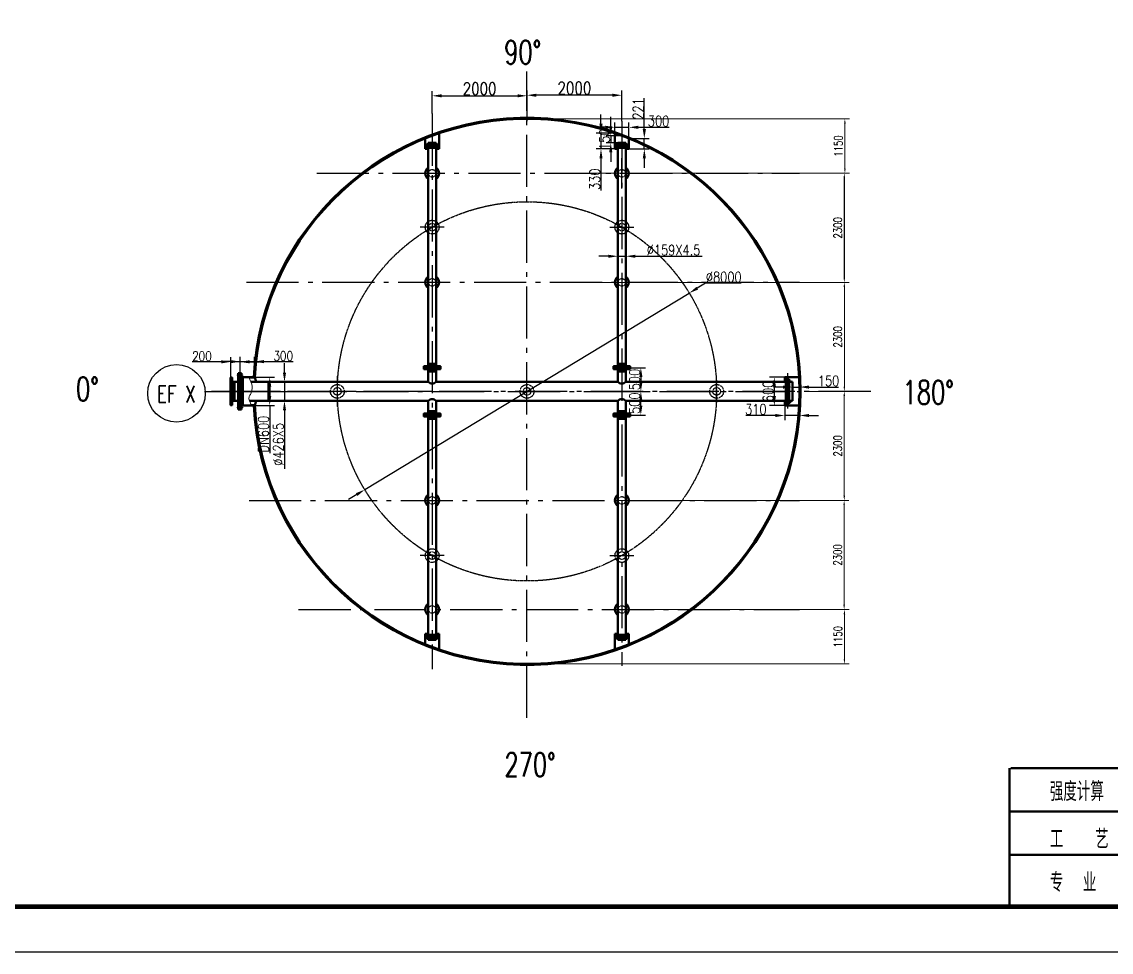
# Model space of a CAD drawing. Header units: inches. Extents: x 17 to 118917, y 16 to 84116.
# Drawn here: x 51085 to 74061, y 16 to 19643 of the extents above; entities that cross this region are included whole.
import ezdxf

# ---------------------------------------------------------------- set-up
doc = ezdxf.new("R2010")
doc.units = ezdxf.units.IN
doc.header["$MEASUREMENT"] = 0
for name, pattern in [('AUSGEZOGEN', [0]), ('DASHED', [0.75, 0.5, -0.25]), ('STRICHLI2', [0.3, 0.2, -0.1]), ('STRICHPKT2', [1.6, 1.1, -0.2, 0.1, -0.2])]:
    doc.linetypes.add(name, pattern=pattern)
doc.layers.get('DEFPOINTS').update_dxf_attribs({"color": 6})
for name, color, linetype in [('02ACHSE', 3, 'STRICHPKT2'), ('02TEXT', 3, 'AUSGEZOGEN'), ('03KOMP', 2, 'STRICHLI2'), ('05TEXT', 1, 'AUSGEZOGEN'), ('TXT', 4, 'Continuous')]:
    doc.layers.add(name, color=color, linetype=linetype)
for name, color, linetype, lineweight in [('05KOMP', 1, 'AUSGEZOGEN', 50), ('2', 1, 'Continuous', 50), ('细实线', 4, 'Continuous', 20)]:
    doc.layers.add(name, color=color, linetype=linetype, lineweight=lineweight)
doc.styles.add('HZ', font='txt.shx', dxfattribs={"width": 0.8, "bigfont": 'hzdx.shx'})
doc.styles.add('HZA', font='romans.shx', dxfattribs={"width": 0.75, "bigfont": 'tcc_hzdx.shx'})
doc.styles.add('HZTXT', font='romans.shx', dxfattribs={"width": 0.7, "bigfont": 'tcc_hzdx.shx'})
doc.styles.add('SBHZ', font='romans.shx', dxfattribs={"width": 0.85, "bigfont": 'tcc_hzdx.shx'})
doc.styles.add('SIMP1', font='romans.shx', dxfattribs={"width": 0.7, "bigfont": 'hzdx.shx'})
doc.dimstyles.new('ISO-25', dxfattribs={"dimtxt": 220, "dimasz": 200, "dimexe": 100, "dimexo": 0.625, "dimgap": 20, "dimtad": 1, "dimdec": 1, "dimtxsty": 'HZ', "dimcen": 2.5, "dimadec": 0, "dimazin": 0, "dimtfac": 1, "dimtdec": 1, "dimtmove": 0, "dimatfit": 3, "dimfxl": 0, "dimarcsym": 0})
doc.dimstyles.new('ISO-25$3', dxfattribs={"dimtxt": 220, "dimasz": 200, "dimexe": 100, "dimexo": 0.625, "dimgap": 20, "dimtad": 1, "dimtih": 1, "dimtoh": 1, "dimdec": 1, "dimtxsty": 'HZ', "dimcen": 2.5, "dimadec": 0, "dimazin": 0, "dimtfac": 1, "dimtdec": 1, "dimtmove": 0, "dimatfit": 3, "dimfxl": 0, "dimarcsym": 0})
doc.dimstyles.new('STANDARD$0', dxfattribs={"dimtxt": 260, "dimasz": 200, "dimexe": 200, "dimexo": 0, "dimgap": 50, "dimtad": 1, "dimdec": 0, "dimdsep": 46, "dimtxsty": 'SIMP1', "dimcen": 100, "dimclrd": 3, "dimclre": 3, "dimclrt": 3, "dimadec": 0, "dimazin": 0, "dimtfac": 1, "dimtdec": 0, "dimtix": 1, "dimtofl": 0, "dimtmove": 2, "dimatfit": 3, "dimfxl": 0, "dimtolj": 1, "dimtzin": 0, "dimlwd": 15, "dimlwe": 15, "dimarcsym": 0})

# ---------------------------------------------------------------- blocks, each defined once
blk = doc.blocks.new('*D66')
at = {"color": 3, "lineweight": 15}
for p, q in [((63174, 16447), (68533, 16447)), ((68433, 16347), (68433, 14247)), ((67590, 14147), (68533, 14147))]:
    blk.add_line(p, q, dxfattribs=at)
at = {"color": 3}
for points in [[(68416, 16347), (68449, 16347), (68433, 16447)], [(68416, 14247), (68449, 14247), (68433, 14147)]]:
    blk.add_solid(points, dxfattribs=at)
at = {"layer": 'DEFPOINTS', "color": 0}
for p in [(63074, 16447), (67490, 14147), (68433, 14147)]:
    blk.add_point(p, dxfattribs=at)
at = {"color": 3, "insert": (68295, 15297), "char_height": 175, "attachment_point": 5, "rotation": 90, "style": 'HZA'}
blk.add_mtext('2300', dxfattribs=at)
blk = doc.blocks.new('*D67')
at = {"layer": 'DEFPOINTS', "color": 0}
for p in [(63914, 11847), (64141, 11847), (63914, 11347)]:
    blk.add_point(p, dxfattribs=at)
at = {"layer": '细实线', "color": 0, "lineweight": -2}
for p, q in [((63915, 11847), (64241, 11847)), ((64141, 11547), (64141, 11647)), ((63915, 11347), (64241, 11347))]:
    blk.add_line(p, q, dxfattribs=at)
at = {"layer": '细实线', "color": 0}
for points in [[(64107, 11647), (64174, 11647), (64141, 11847)], [(64107, 11547), (64174, 11547), (64141, 11347)]]:
    blk.add_solid(points, dxfattribs=at)
at = {"layer": '细实线', "color": 0, "insert": (64011, 11597), "char_height": 220, "attachment_point": 5, "rotation": 90, "style": 'HZ'}
blk.add_mtext('500', dxfattribs=at)
blk = doc.blocks.new('*D68')
at = {"layer": 'DEFPOINTS', "color": 0}
for p in [(63914, 12347), (63914, 11847), (64141, 11847)]:
    blk.add_point(p, dxfattribs=at)
at = {"layer": '细实线', "color": 0, "lineweight": -2}
for p, q in [((63915, 12347), (64241, 12347)), ((64141, 12147), (64141, 12047)), ((63915, 11847), (64241, 11847))]:
    blk.add_line(p, q, dxfattribs=at)
at = {"layer": '细实线', "color": 0}
for points in [[(64108, 12147), (64175, 12147), (64141, 12347)], [(64108, 12047), (64175, 12047), (64141, 11847)]]:
    blk.add_solid(points, dxfattribs=at)
at = {"layer": '细实线', "color": 0, "insert": (64011, 12097), "char_height": 220, "attachment_point": 5, "rotation": 90, "style": 'HZ'}
blk.add_mtext('500', dxfattribs=at)
blk = doc.blocks.new('*D69')
at = {"color": 3, "lineweight": 15}
for p, q in [((67590, 11847), (68531, 11847)), ((68431, 11747), (68431, 9647)), ((63582, 9547), (68531, 9547))]:
    blk.add_line(p, q, dxfattribs=at)
at = {"color": 3}
for points in [[(68414, 11747), (68448, 11747), (68431, 11847)], [(68414, 9647), (68448, 9647), (68431, 9547)]]:
    blk.add_solid(points, dxfattribs=at)
at = {"layer": 'DEFPOINTS', "color": 0}
for p in [(67490, 11847), (63482, 9547), (68431, 9547)]:
    blk.add_point(p, dxfattribs=at)
at = {"color": 3, "insert": (68294, 10697), "char_height": 175, "attachment_point": 5, "rotation": 90, "style": 'HZA'}
blk.add_mtext('2300', dxfattribs=at)
blk = doc.blocks.new('*D70')
at = {"color": 3, "lineweight": 15}
for p, q in [((67890, 9547), (68529, 9547)), ((68429, 9447), (68429, 7347)), ((63594, 7247), (68529, 7247))]:
    blk.add_line(p, q, dxfattribs=at)
at = {"color": 3}
for points in [[(68412, 9447), (68445, 9447), (68429, 9547)], [(68412, 7347), (68445, 7347), (68429, 7247)]]:
    blk.add_solid(points, dxfattribs=at)
at = {"layer": 'DEFPOINTS', "color": 0}
for p in [(67790, 9547), (63494, 7247), (68429, 7247)]:
    blk.add_point(p, dxfattribs=at)
at = {"color": 3, "insert": (68291, 8397), "char_height": 175, "attachment_point": 5, "rotation": 90, "style": 'HZA'}
blk.add_mtext('2300', dxfattribs=at)
blk = doc.blocks.new('*D71')
at = {"color": 3, "lineweight": 15}
for p, q in [((68226, 7247), (68534, 7247)), ((68434, 7147), (68434, 6197)), ((61840, 6097), (68534, 6097))]:
    blk.add_line(p, q, dxfattribs=at)
at = {"color": 3}
for points in [[(68418, 7147), (68451, 7147), (68434, 7247)], [(68418, 6197), (68451, 6197), (68434, 6097)]]:
    blk.add_solid(points, dxfattribs=at)
at = {"layer": 'DEFPOINTS', "color": 0}
for p in [(68126, 7247), (61740, 6097), (68434, 6097)]:
    blk.add_point(p, dxfattribs=at)
at = {"color": 3, "insert": (68297, 6672), "char_height": 175, "attachment_point": 5, "rotation": 90, "style": 'HZA'}
blk.add_mtext('1150', dxfattribs=at)
blk = doc.blocks.new('*D72')
at = {"color": 3, "lineweight": 15}
for p, q in [((61840, 17597), (68544, 17597)), ((68444, 17497), (68444, 16547)), ((63428, 16447), (68544, 16447))]:
    blk.add_line(p, q, dxfattribs=at)
at = {"color": 3}
for points in [[(68428, 17497), (68461, 17497), (68444, 17597)], [(68428, 16547), (68461, 16547), (68444, 16447)]]:
    blk.add_solid(points, dxfattribs=at)
at = {"layer": 'DEFPOINTS', "color": 0}
for p in [(61740, 17597), (63328, 16447), (68444, 16447)]:
    blk.add_point(p, dxfattribs=at)
at = {"color": 3, "insert": (68307, 17022), "char_height": 175, "attachment_point": 5, "rotation": 90, "style": 'HZA'}
blk.add_mtext('1150', dxfattribs=at)
blk = doc.blocks.new('*D73')
at = {"color": 3, "lineweight": 15}
for p, q in [((63174, 14147), (68533, 14147)), ((68433, 14047), (68433, 11947)), ((67590, 11847), (68533, 11847))]:
    blk.add_line(p, q, dxfattribs=at)
at = {"color": 3}
for points in [[(68416, 14047), (68449, 14047), (68433, 14147)], [(68416, 11947), (68449, 11947), (68433, 11847)]]:
    blk.add_solid(points, dxfattribs=at)
at = {"layer": 'DEFPOINTS', "color": 0}
for p in [(63074, 14147), (67490, 11847), (68433, 11847)]:
    blk.add_point(p, dxfattribs=at)
at = {"color": 3, "insert": (68295, 12997), "char_height": 175, "attachment_point": 5, "rotation": 90, "style": 'HZA'}
blk.add_mtext('2300', dxfattribs=at)
blk = doc.blocks.new('*D74')
at = {"color": 3, "lineweight": 15}
for p, q in [((67890, 16447), (68532, 16447)), ((68432, 16347), (68432, 14247)), ((67890, 14147), (68532, 14147))]:
    blk.add_line(p, q, dxfattribs=at)
at = {"color": 3}
for points in [[(68415, 16347), (68449, 16347), (68432, 16447)], [(68415, 14247), (68449, 14247), (68432, 14147)]]:
    blk.add_solid(points, dxfattribs=at)
at = {"layer": 'DEFPOINTS', "color": 0}
for p in [(67790, 16447), (67790, 14147), (68432, 14147)]:
    blk.add_point(p, dxfattribs=at)
at = {"color": 3, "insert": (68294, 15297), "char_height": 175, "attachment_point": 5, "rotation": 90, "style": 'HZA'}
blk.add_mtext('2300', dxfattribs=at)
blk = doc.blocks.new('*D75')
at = {"layer": 'DEFPOINTS', "color": 0}
for p in [(55978, 12147), (55978, 11547), (56313, 11547)]:
    blk.add_point(p, dxfattribs=at)
at = {"layer": '细实线', "color": 0, "lineweight": -2}
for p, q in [((55978, 12147), (56413, 12147)), ((56313, 11947), (56313, 11747)), ((55978, 11547), (56413, 11547)), ((56313, 11547), (56313, 10545))]:
    blk.add_line(p, q, dxfattribs=at)
at = {"layer": '细实线', "color": 0}
for points in [[(56280, 11947), (56346, 11947), (56313, 12147)], [(56280, 11747), (56346, 11747), (56313, 11547)]]:
    blk.add_solid(points, dxfattribs=at)
at = {"layer": '细实线', "color": 0, "insert": (56183, 10946), "char_height": 220, "attachment_point": 5, "rotation": 90, "style": 'HZ'}
blk.add_mtext('{\\Ftxt.shx|c0;DN600}', dxfattribs=at)
blk = doc.blocks.new('*D76')
at = {"layer": 'DEFPOINTS', "color": 0}
for p in [(55690, 12470), (55490, 12137), (55690, 11848)]:
    blk.add_point(p, dxfattribs=at)
at = {"layer": '细实线', "color": 0, "lineweight": -2}
for p, q in [((55290, 12470), (54676, 12470)), ((55490, 12138), (55490, 12570)), ((55690, 12470), (55490, 12470)), ((55690, 11848), (55690, 12570)), ((55890, 12470), (56090, 12470))]:
    blk.add_line(p, q, dxfattribs=at)
at = {"layer": '细实线', "color": 0}
for points in [[(55290, 12504), (55290, 12437), (55490, 12470)], [(55890, 12504), (55890, 12437), (55690, 12470)]]:
    blk.add_solid(points, dxfattribs=at)
at = {"layer": '细实线', "color": 0, "insert": (54883, 12590), "char_height": 200, "attachment_point": 5, "style": 'HZ'}
blk.add_mtext('200', dxfattribs=at)
blk = doc.blocks.new('*D77')
at = {"layer": 'DEFPOINTS', "color": 0}
for p in [(55690, 12474), (55690, 12233), (55992, 12147)]:
    blk.add_point(p, dxfattribs=at)
at = {"layer": '细实线', "color": 0, "lineweight": -2}
for p, q in [((55490, 12474), (55290, 12474)), ((55690, 12233), (55690, 12574)), ((55690, 12474), (55992, 12474)), ((55992, 12148), (55992, 12574)), ((56192, 12474), (56805, 12474))]:
    blk.add_line(p, q, dxfattribs=at)
at = {"layer": '细实线', "color": 0}
for points in [[(55490, 12507), (55490, 12441), (55690, 12474)], [(56192, 12507), (56192, 12441), (55992, 12474)]]:
    blk.add_solid(points, dxfattribs=at)
at = {"layer": '细实线', "color": 0, "insert": (56599, 12594), "char_height": 200, "attachment_point": 5, "style": 'HZ'}
blk.add_mtext('300', dxfattribs=at)
blk = doc.blocks.new('*D78')
at = {"layer": 'DEFPOINTS', "color": 0}
for p in [(63590, 17291), (63300, 16961), (63590, 16961)]:
    blk.add_point(p, dxfattribs=at)
at = {"layer": '细实线', "color": 0, "lineweight": -2}
for p, q in [((63300, 17491), (63300, 17691)), ((63589, 17291), (63200, 17291)), ((63300, 17291), (63300, 16961)), ((63589, 16961), (63200, 16961)), ((63300, 16761), (63300, 16081))]:
    blk.add_line(p, q, dxfattribs=at)
at = {"layer": '细实线', "color": 0}
for points in [[(63267, 17491), (63334, 17491), (63300, 17291)], [(63267, 16761), (63334, 16761), (63300, 16961)]]:
    blk.add_solid(points, dxfattribs=at)
at = {"layer": '细实线', "color": 0, "insert": (63170, 16321), "char_height": 220, "attachment_point": 5, "rotation": 90, "style": 'HZ'}
blk.add_mtext('330', dxfattribs=at)
blk = doc.blocks.new('*D79')
at = {"layer": 'DEFPOINTS', "color": 0}
for p in [(63890, 17180), (64214, 17180), (63890, 16961)]:
    blk.add_point(p, dxfattribs=at)
at = {"layer": '细实线', "color": 0, "lineweight": -2}
for p, q in [((64214, 17380), (64214, 18031)), ((63890, 17180), (64314, 17180)), ((64214, 16961), (64214, 17180)), ((63890, 16961), (64314, 16961)), ((64214, 16761), (64214, 16561))]:
    blk.add_line(p, q, dxfattribs=at)
at = {"layer": '细实线', "color": 0}
for points in [[(64181, 17380), (64248, 17380), (64214, 17180)], [(64181, 16761), (64248, 16761), (64214, 16961)]]:
    blk.add_solid(points, dxfattribs=at)
at = {"layer": '细实线', "color": 0, "insert": (64084, 17805), "char_height": 220, "attachment_point": 5, "rotation": 90, "style": 'HZ'}
blk.add_mtext('221', dxfattribs=at)
blk = doc.blocks.new('*D80')
at = {"layer": 'DEFPOINTS', "color": 0}
for p in [(63740, 17238), (63506, 17088), (63740, 17088)]:
    blk.add_point(p, dxfattribs=at)
at = {"layer": '细实线', "color": 0, "lineweight": -2}
for p, q in [((63506, 17438), (63506, 17638)), ((63739, 17238), (63406, 17238)), ((63506, 17238), (63506, 17088)), ((63739, 17088), (63406, 17088)), ((63506, 16888), (63506, 16688))]:
    blk.add_line(p, q, dxfattribs=at)
at = {"layer": '细实线', "color": 0}
for points in [[(63473, 17438), (63540, 17438), (63506, 17238)], [(63473, 16888), (63540, 16888), (63506, 17088)]]:
    blk.add_solid(points, dxfattribs=at)
at = {"layer": '细实线', "color": 0, "insert": (63376, 17163), "char_height": 220, "attachment_point": 5, "rotation": 90, "style": 'HZ'}
blk.add_mtext('150', dxfattribs=at)
blk = doc.blocks.new('*D81')
at = {"layer": 'DEFPOINTS', "color": 0}
for p in [(61740, 18082), (59740, 17707), (61740, 17707)]:
    blk.add_point(p, dxfattribs=at)
at = {"layer": '细实线', "color": 0, "lineweight": -2}
for p, q in [((59740, 17708), (59740, 18182)), ((61740, 17708), (61740, 18182)), ((59940, 18082), (61540, 18082))]:
    blk.add_line(p, q, dxfattribs=at)
at = {"layer": '细实线', "color": 0}
for points in [[(59940, 18115), (59940, 18049), (59740, 18082)], [(61540, 18115), (61540, 18049), (61740, 18082)]]:
    blk.add_solid(points, dxfattribs=at)
at = {"layer": '细实线', "color": 0, "insert": (60740, 18232), "char_height": 260, "attachment_point": 5, "style": 'HZ'}
blk.add_mtext('2000', dxfattribs=at)
blk = doc.blocks.new('*D82')
at = {"layer": 'DEFPOINTS', "color": 0}
for p in [(61740, 18094), (61740, 17549), (63740, 17549)]:
    blk.add_point(p, dxfattribs=at)
at = {"layer": '细实线', "color": 0, "lineweight": -2}
for p, q in [((61740, 17549), (61740, 18194)), ((63740, 17549), (63740, 18194)), ((63540, 18094), (61940, 18094))]:
    blk.add_line(p, q, dxfattribs=at)
at = {"layer": '细实线', "color": 0}
for points in [[(61940, 18127), (61940, 18060), (61740, 18094)], [(63540, 18127), (63540, 18060), (63740, 18094)]]:
    blk.add_solid(points, dxfattribs=at)
at = {"layer": '细实线', "color": 0, "insert": (62740, 18244), "char_height": 260, "attachment_point": 5, "style": 'HZ'}
blk.add_mtext('2000', dxfattribs=at)
blk = doc.blocks.new('*D83')
at = {"layer": 'DEFPOINTS', "color": 0}
for p in [(63590, 17291), (63890, 17417), (63890, 17182)]:
    blk.add_point(p, dxfattribs=at)
at = {"layer": '细实线', "color": 0, "lineweight": -2}
for p, q in [((63590, 17292), (63590, 17517)), ((63890, 17183), (63890, 17517)), ((63390, 17417), (63190, 17417)), ((63590, 17417), (63890, 17417)), ((64090, 17417), (64740, 17417))]:
    blk.add_line(p, q, dxfattribs=at)
at = {"layer": '细实线', "color": 0}
for points in [[(63390, 17451), (63390, 17384), (63590, 17417)], [(64090, 17451), (64090, 17384), (63890, 17417)]]:
    blk.add_solid(points, dxfattribs=at)
at = {"layer": '细实线', "color": 0, "insert": (64515, 17547), "char_height": 220, "attachment_point": 5, "style": 'HZ'}
blk.add_mtext('300', dxfattribs=at)
blk = doc.blocks.new('*D84')
at = {"layer": 'DEFPOINTS', "color": 0}
for p in [(65161, 13920), (58319, 9774)]:
    blk.add_point(p, dxfattribs=at)
at = {"layer": '细实线', "color": 0, "lineweight": -2}
for p, q in [((65503, 14128), (65332, 14024)), ((66256, 14128), (65503, 14128)), ((58319, 9774), (65161, 13920)), ((58148, 9671), (57977, 9567))]:
    blk.add_line(p, q, dxfattribs=at)
at = {"layer": '细实线', "color": 0}
for points in [[(65314, 14052), (65349, 13995), (65161, 13920)], [(58131, 9699), (58165, 9642), (58319, 9774)]]:
    blk.add_solid(points, dxfattribs=at)
at = {"layer": '细实线', "color": 0, "insert": (65889, 14258), "char_height": 220, "attachment_point": 5, "style": 'HZ'}
blk.add_mtext('∅8000', dxfattribs=at)
blk = doc.blocks.new('*D85')
at = {"layer": 'DEFPOINTS', "color": 0}
for p in [(63656, 14697), (63824, 14697), (63824, 14697)]:
    blk.add_point(p, dxfattribs=at)
at = {"layer": '细实线', "color": 0, "lineweight": -2}
for p, q in [((63656, 14697), (63656, 14797)), ((63824, 14697), (63824, 14797)), ((63456, 14697), (63256, 14697)), ((63656, 14697), (63824, 14697)), ((64024, 14697), (65437, 14697))]:
    blk.add_line(p, q, dxfattribs=at)
at = {"layer": '细实线', "color": 0}
for points in [[(63456, 14730), (63456, 14664), (63656, 14697)], [(64024, 14730), (64024, 14664), (63824, 14697)]]:
    blk.add_solid(points, dxfattribs=at)
at = {"layer": '细实线', "color": 0, "insert": (64831, 14827), "char_height": 220, "attachment_point": 5, "style": 'HZ'}
blk.add_mtext('{\\Ftxt.shx|c0;%%c159X4.5}', dxfattribs=at)
blk = doc.blocks.new('*D86')
at = {"layer": 'DEFPOINTS', "color": 0}
for p in [(56625, 12043), (56625, 11647), (56625, 11647)]:
    blk.add_point(p, dxfattribs=at)
at = {"layer": '细实线', "color": 0, "lineweight": -2}
for p, q in [((56625, 12243), (56625, 12443)), ((56624, 12043), (56525, 12043)), ((56625, 12043), (56625, 11647)), ((56626, 11647), (56725, 11647)), ((56625, 11447), (56625, 10210))]:
    blk.add_line(p, q, dxfattribs=at)
at = {"layer": '细实线', "color": 0}
for points in [[(56592, 12243), (56658, 12243), (56625, 12043)], [(56592, 11447), (56658, 11447), (56625, 11647)]]:
    blk.add_solid(points, dxfattribs=at)
at = {"layer": '细实线', "color": 0, "insert": (56495, 10729), "char_height": 220, "attachment_point": 5, "rotation": 90, "style": 'HZ'}
blk.add_mtext('{\\Ftxt.shx|c0;%%c426X5}', dxfattribs=at)
blk = doc.blocks.new('*D87')
at = {"layer": 'DEFPOINTS', "color": 0}
for p in [(67336, 11847), (67490, 11938), (67490, 11847)]:
    blk.add_point(p, dxfattribs=at)
at = {"layer": '细实线', "color": 0, "lineweight": -2}
for p, q in [((67336, 11848), (67336, 12038)), ((67490, 11848), (67490, 12038)), ((67136, 11938), (66936, 11938)), ((67336, 11938), (67490, 11938)), ((67690, 11938), (68311, 11938))]:
    blk.add_line(p, q, dxfattribs=at)
at = {"layer": '细实线', "color": 0}
for points in [[(67136, 11971), (67136, 11904), (67336, 11938)], [(67690, 11971), (67690, 11904), (67490, 11938)]]:
    blk.add_solid(points, dxfattribs=at)
at = {"layer": '细实线', "color": 0, "insert": (68100, 12068), "char_height": 220, "attachment_point": 5, "style": 'HZ'}
blk.add_mtext('150', dxfattribs=at)
blk = doc.blocks.new('*D88')
at = {"layer": 'DEFPOINTS', "color": 0}
for p in [(67490, 11847), (67176, 11547), (67176, 11338)]:
    blk.add_point(p, dxfattribs=at)
at = {"layer": '细实线', "color": 0, "lineweight": -2}
for p, q in [((67490, 11847), (67490, 11238)), ((67176, 11547), (67176, 11238)), ((66976, 11338), (66355, 11338)), ((67490, 11338), (67176, 11338)), ((67690, 11338), (67890, 11338))]:
    blk.add_line(p, q, dxfattribs=at)
at = {"layer": '细实线', "color": 0}
for points in [[(66976, 11371), (66976, 11305), (67176, 11338)], [(67690, 11371), (67690, 11305), (67490, 11338)]]:
    blk.add_solid(points, dxfattribs=at)
at = {"layer": '细实线', "color": 0, "insert": (66566, 11468), "char_height": 220, "attachment_point": 5, "style": 'HZ'}
blk.add_mtext('310', dxfattribs=at)
blk = doc.blocks.new('*D89')
at = {"layer": 'DEFPOINTS', "color": 0}
for p in [(67176, 12147), (66956, 11547), (67176, 11547)]:
    blk.add_point(p, dxfattribs=at)
at = {"layer": '细实线', "color": 0, "lineweight": -2}
for p, q in [((67176, 12147), (66856, 12147)), ((66956, 11947), (66956, 11747)), ((67176, 11547), (66856, 11547))]:
    blk.add_line(p, q, dxfattribs=at)
at = {"layer": '细实线', "color": 0}
for points in [[(66923, 11947), (66990, 11947), (66956, 12147)], [(66923, 11747), (66990, 11747), (66956, 11547)]]:
    blk.add_solid(points, dxfattribs=at)
at = {"layer": '细实线', "color": 0, "insert": (66826, 11847), "char_height": 220, "attachment_point": 5, "rotation": 90, "style": 'HZ'}
blk.add_mtext('600', dxfattribs=at)

msp = doc.modelspace()

# ---------------------------------------------------------------- linework, layer by layer
at = {"ltscale": 1000}
msp.add_line((57739.79628, 11847.23299), (57739.79628, 11847.23299), dxfattribs=at)
at = {"color": 2, "ltscale": 1000}
msp.add_lwpolyline([(16.86786, 16.25674), (16.86786, 84116.25674), (118916.86786, 84116.25674), (118916.86786, 16.25674)], close=True, dxfattribs=at)
at = {"layer": '02ACHSE', "color": 3, "ltscale": 1000}
for p, q in [((61739.79628, 4962.01546), (61739.79628, 18597.23299)), ((59739.79628, 17707.21051), (59739.79628, 5988.46508)), ((63739.79628, 17548.70159), (63739.79628, 6055.72077)), ((59878.90744, 17021.49603), (59599.84143, 17021.49603)), ((59645.79628, 17040.00111), (59645.79628, 17002.48634)), ((59833.79628, 17035.27416), (59833.79628, 17000.32202)), ((63600.68512, 17021.49603), (63879.75113, 17021.49603)), ((63645.79628, 17035.27416), (63645.79628, 17000.32202)), ((63833.79628, 17040.00111), (63833.79628, 17002.48634)), ((63739.79628, 16128.32686), (63739.79628, 16765.90606)), ((57305.48256, 16447.23299), (67489.79628, 16447.23299)), ((55822.05663, 14147.23299), (67489.79628, 14147.23299)), ((57739.79628, 11528.44339), (57739.79628, 12166.02259)), ((65739.79628, 11528.44339), (65739.79628, 12166.02259)), ((67176.31697, 12072.23299), (67313.5128, 12072.23299)), ((54937.73069, 11847.23299), (67489.79628, 11847.23299)), ((59739.79628, 11847.23299), (54989.79628, 11847.23299)), ((67176.31697, 11622.23299), (67313.5128, 11622.23299)), ((55876.99848, 9547.23299), (67489.79628, 9547.23299)), ((56920.88958, 7247.23299), (67489.79628, 7247.23299)), ((59878.90744, 6672.96996), (59599.84143, 6672.96996)), ((59645.79628, 6654.46488), (59645.79628, 6691.97965)), ((59833.79628, 6659.19183), (59833.79628, 6694.14396)), ((63600.68512, 6672.96996), (63879.75113, 6672.96996)), ((63645.79628, 6659.19183), (63645.79628, 6694.14396)), ((63833.79628, 6654.46488), (63833.79628, 6691.97965))]:
    msp.add_line(p, q, dxfattribs=at)
at = {"layer": '02ACHSE', "ltscale": 1000}
for p, q in [((59990.09146, 15311.33461), (59489.5011, 15311.33461)), ((63489.5011, 15311.33461), (63990.09146, 15311.33461)), ((67236.31697, 12227.66988), (67236.31697, 11486.07222)), ((68988.29051, 11847.23299), (54937.73069, 11847.23299)), ((68988.29051, 11847.23299), (54937.73069, 11847.23299)), ((59990.09146, 8383.13138), (59489.5011, 8383.13138)), ((63489.5011, 8383.13138), (63990.09146, 8383.13138))]:
    msp.add_line(p, q, dxfattribs=at)
msp.add_lwpolyline([(55339.79628, 11847.23299), (55935.80617, 11847.23299)], dxfattribs=at)
at = {"layer": '02ACHSE', "color": 3, "ltscale": 0.5}
msp.add_circle((61739.79628, 11847.23299), 4000, dxfattribs=at)
at = {"layer": '02TEXT', "color": 3, "ltscale": 1000}
msp.add_line((54948.57937, 11847.23299), (57156.78026, 11847.23299), dxfattribs=at)
at = {"layer": '02TEXT'}
msp.add_circle((54347.25713, 11804.89506), 606.89103, dxfattribs=at)
at = {"layer": '03KOMP', "linetype": 'DASHED', "ltscale": 0.65}
for centre, radius in [((59739.79628, 16447.11646), 80), ((63739.79628, 16447.11646), 80), ((59739.79628, 15311.33461), 145), ((63739.79628, 15311.33461), 145), ((59739.79628, 14147.23299), 80), ((63739.79628, 14147.23299), 80), ((57739.79628, 11847.23299), 145), ((61739.79628, 11847.23299), 145), ((65739.79628, 11847.23299), 145), ((57739.79628, 11847.23299), 80), ((61739.79628, 11847.23299), 80), ((65739.79628, 11847.23299), 80), ((59739.79628, 9547.23299), 80), ((63739.79628, 9547.23299), 80), ((59739.79628, 8383.13138), 145), ((63739.79628, 8383.13138), 145), ((59739.79628, 7247.23299), 80), ((63739.79628, 7247.23299), 80)]:
    msp.add_circle(centre, radius, dxfattribs=at)
at = {"layer": '03KOMP', "ltscale": 0.65}
for centre in [(59739.79628, 15311.33461), (59739.79628, 15311.33461), (63739.79628, 15311.33461), (63739.79628, 15311.33461), (59739.79628, 8383.13138), (59739.79628, 8383.13138), (63739.79628, 8383.13138), (63739.79628, 8383.13138)]:
    msp.add_circle(centre, 80, dxfattribs=at)
at = {"layer": '05KOMP', "ltscale": 1000}
for p, q in [((59889.79628, 16961.49603), (59889.79628, 17291.49603)), ((63589.79628, 16961.49603), (63589.79628, 17291.49603)), ((59589.79628, 16961.49603), (59589.79628, 17182.49603)), ((59610.79628, 17051.49603), (59610.79628, 16991.49603)), ((59643.29628, 17051.49603), (59610.79628, 17051.49603)), ((59836.29628, 17056.49603), (59643.29628, 17056.49603)), ((59643.29628, 17056.49603), (59643.29628, 16986.49603)), ((59655.64628, 17056.49603), (59655.64628, 17088.19766)), ((59655.64628, 17088.19766), (59823.94628, 17088.19766)), ((59655.64628, 17056.49603), (59655.64628, 17088.19766)), ((59823.94628, 17056.49603), (59823.94628, 17088.19766)), ((59823.94628, 17056.49603), (59823.94628, 17088.19766)), ((59836.29628, 17056.49603), (59836.29628, 16986.49603)), ((59868.79628, 17051.49603), (59836.29628, 17051.49603)), ((59868.79628, 17051.49603), (59868.79628, 16991.49603)), ((63610.79628, 17051.49603), (63643.29628, 17051.49603)), ((63610.79628, 17051.49603), (63610.79628, 16991.49603)), ((63643.29628, 17056.49603), (63643.29628, 16986.49603)), ((63643.29628, 17056.49603), (63836.29628, 17056.49603)), ((63655.64628, 17056.49603), (63655.64628, 17088.19766)), ((63823.94628, 17088.19766), (63655.64628, 17088.19766)), ((63823.94628, 17056.49603), (63823.94628, 17088.19766)), ((63836.29628, 17056.49603), (63836.29628, 16986.49603)), ((63836.29628, 17051.49603), (63868.79628, 17051.49603)), ((63868.79628, 17051.49603), (63868.79628, 16991.49603)), ((63889.79628, 16961.49603), (63889.79628, 17182.49603)), ((59655.64628, 16961.49603), (59589.79628, 16961.49603)), ((59643.29628, 16991.49603), (59610.79628, 16991.49603)), ((59836.29628, 16986.49603), (59643.29628, 16986.49603)), ((59655.64628, 12407.23299), (59655.64628, 16986.49603)), ((59823.94628, 12407.23299), (59823.94628, 16986.49603)), ((59889.79628, 16961.49603), (59823.94628, 16961.49603)), ((59868.79628, 16991.49603), (59836.29628, 16991.49603)), ((63589.79628, 16961.49603), (63655.64628, 16961.49603)), ((63610.79628, 16991.49603), (63643.29628, 16991.49603)), ((63643.29628, 16986.49603), (63836.29628, 16986.49603)), ((63655.64628, 12407.23299), (63655.64628, 16986.49603)), ((63823.94628, 12407.23299), (63823.94628, 16986.49603)), ((63823.94628, 16961.49603), (63889.79628, 16961.49603)), ((63836.29628, 16991.49603), (63868.79628, 16991.49603)), ((55649.79628, 12232.71886), (55679.79628, 12232.71886)), ((55649.79628, 11461.74712), (55649.79628, 12232.71886)), ((55679.79628, 12232.71886), (55679.79628, 11461.74712)), ((55689.79628, 12232.71886), (55719.79628, 12232.71886)), ((55689.79628, 12232.71886), (55689.79628, 11461.74712)), ((55719.79628, 12232.71886), (55719.79628, 12217.23299)), ((55719.79628, 11461.74712), (55719.79628, 12232.71886)), ((59635.64628, 12377.23299), (59843.94628, 12377.23299)), ((59655.64628, 12287.23299), (59655.64628, 12047.23299)), ((59823.94628, 12287.23299), (59823.94628, 12047.23299)), ((63635.64628, 12377.23299), (63843.94628, 12377.23299)), ((63655.64628, 12287.23299), (63655.64628, 12047.23299)), ((63823.94628, 12287.23299), (63823.94628, 12047.23299)), ((55719.79628, 12167.23299), (55749.79628, 12147.23299)), ((55749.79628, 12147.23299), (55749.79628, 11547.23299)), ((56289.79628, 11647.23299), (56289.79628, 12047.23299)), ((67176.31697, 12147.23299), (67481.96486, 12147.23299)), ((67176.31697, 12147.23299), (67176.31697, 12047.23299)), ((67201.31697, 12074.73299), (67206.31697, 12074.73299)), ((67201.31697, 12074.73299), (67201.31697, 11619.73299)), ((67206.31697, 12107.23299), (67206.31697, 12074.73299)), ((67206.31697, 12107.23299), (67266.31697, 12107.23299)), ((67206.31697, 12074.73299), (67271.31697, 12074.73299)), ((67266.31697, 12107.23299), (67266.31697, 12074.73299)), ((67271.31697, 12074.73299), (67271.31697, 11619.73299)), ((67336.31697, 12047.23299), (67336.31697, 11647.23299)), ((55719.79628, 11527.23299), (55749.79628, 11547.23299)), ((59655.64628, 11407.23299), (59655.64628, 11647.23299)), ((59823.94628, 11407.23299), (59823.94628, 11647.23299)), ((63655.64628, 11407.23299), (63655.64628, 11647.23299)), ((63823.94628, 11407.23299), (63823.94628, 11647.23299)), ((67176.31697, 11647.23299), (67176.31697, 11547.23299)), ((67176.31697, 11547.23299), (67481.96486, 11547.23299)), ((67201.31697, 11619.73299), (67206.31697, 11619.73299)), ((67206.31697, 11619.73299), (67271.31697, 11619.73299)), ((67206.31697, 11619.73299), (67206.31697, 11587.23299)), ((67206.31697, 11587.23299), (67266.31697, 11587.23299)), ((67266.31697, 11619.73299), (67266.31697, 11587.23299)), ((55649.79628, 11461.74712), (55679.79628, 11461.74712)), ((55689.79628, 11461.74712), (55719.79628, 11461.74712)), ((55719.79628, 11461.74712), (55719.79628, 11477.23299)), ((59635.64628, 11317.23299), (59843.94628, 11317.23299)), ((59655.64628, 11287.23299), (59655.64628, 6707.96996)), ((59823.94628, 11287.23299), (59823.94628, 6707.96996)), ((63635.64628, 11317.23299), (63843.94628, 11317.23299)), ((63655.64628, 11287.23299), (63655.64628, 6707.96996)), ((63823.94628, 11287.23299), (63823.94628, 6707.96996)), ((59655.64628, 6732.96996), (59589.79628, 6732.96996)), ((59589.79628, 6732.96996), (59589.79628, 6511.96996)), ((59643.29628, 6702.96996), (59610.79628, 6702.96996)), ((59610.79628, 6642.96996), (59610.79628, 6702.96996)), ((59643.29628, 6637.96996), (59643.29628, 6707.96996)), ((59836.29628, 6707.96996), (59643.29628, 6707.96996)), ((59889.79628, 6732.96996), (59823.94628, 6732.96996)), ((59836.29628, 6637.96996), (59836.29628, 6707.96996)), ((59868.79628, 6702.96996), (59836.29628, 6702.96996)), ((59868.79628, 6642.96996), (59868.79628, 6702.96996)), ((59889.79628, 6732.96996), (59889.79628, 6402.96996)), ((63589.79628, 6732.96996), (63589.79628, 6402.96996)), ((63589.79628, 6732.96996), (63655.64628, 6732.96996)), ((63610.79628, 6642.96996), (63610.79628, 6702.96996)), ((63610.79628, 6702.96996), (63643.29628, 6702.96996)), ((63643.29628, 6707.96996), (63836.29628, 6707.96996)), ((63643.29628, 6637.96996), (63643.29628, 6707.96996)), ((63823.94628, 6732.96996), (63889.79628, 6732.96996)), ((63836.29628, 6637.96996), (63836.29628, 6707.96996)), ((63836.29628, 6702.96996), (63868.79628, 6702.96996)), ((63868.79628, 6642.96996), (63868.79628, 6702.96996)), ((63889.79628, 6732.96996), (63889.79628, 6511.96996)), ((59643.29628, 6642.96996), (59610.79628, 6642.96996)), ((59836.29628, 6637.96996), (59643.29628, 6637.96996)), ((59655.64628, 6637.96996), (59655.64628, 6606.26833)), ((59655.64628, 6637.96996), (59655.64628, 6606.26833)), ((59655.64628, 6606.26833), (59823.94628, 6606.26833)), ((59823.94628, 6637.96996), (59823.94628, 6606.26833)), ((59823.94628, 6637.96996), (59823.94628, 6606.26833)), ((59868.79628, 6642.96996), (59836.29628, 6642.96996)), ((63610.79628, 6642.96996), (63643.29628, 6642.96996)), ((63643.29628, 6637.96996), (63836.29628, 6637.96996)), ((63655.64628, 6637.96996), (63655.64628, 6606.26833)), ((63655.64628, 6637.96996), (63655.64628, 6606.26833)), ((63823.94628, 6606.26833), (63655.64628, 6606.26833)), ((63823.94628, 6637.96996), (63823.94628, 6606.26833)), ((63823.94628, 6637.96996), (63823.94628, 6606.26833)), ((63836.29628, 6642.96996), (63868.79628, 6642.96996))]:
    msp.add_line(p, q, dxfattribs=at)
for points in [[(55977.60052, 11547.23299, 0.9743241836), (67509.79628, 11847.23299, 0.9743241836), (55977.60052, 12147.23299, 0.9743241836)], [(55997.6277, 11555.23299, 0.9749490526), (67489.79628, 11847.23299, 0.9749490525), (55997.6277, 12139.23299)]]:
    msp.add_lwpolyline(points, format="xyb", dxfattribs=at)
for points in [[(59565.64628, 12347.23299), (59913.94628, 12347.23299), (59913.94628, 12377.23299), (59843.94628, 12377.23299), (59823.94628, 12407.23299), (59823.94628, 12427.23299), (59655.64628, 12427.23299), (59655.64628, 12407.23299), (59635.64628, 12377.23299), (59565.64628, 12377.23299)], [(63913.94628, 12347.23299), (63565.64628, 12347.23299), (63565.64628, 12377.23299), (63635.64628, 12377.23299), (63655.64628, 12407.23299), (63655.64628, 12427.23299), (63823.94628, 12427.23299), (63823.94628, 12407.23299), (63843.94628, 12377.23299), (63913.94628, 12377.23299)], [(59565.64628, 12347.23299), (59913.94628, 12347.23299), (59913.94628, 12317.23299), (59843.94628, 12317.23299), (59823.94628, 12287.23299), (59823.94628, 12267.23299), (59655.64628, 12267.23299), (59655.64628, 12287.23299), (59635.64628, 12317.23299), (59565.64628, 12317.23299)], [(63913.94628, 12347.23299), (63565.64628, 12347.23299), (63565.64628, 12317.23299), (63635.64628, 12317.23299), (63655.64628, 12287.23299), (63655.64628, 12267.23299), (63823.94628, 12267.23299), (63823.94628, 12287.23299), (63843.94628, 12317.23299), (63913.94628, 12317.23299)], [(55489.79628, 12137.23299), (55489.79628, 11557.23299), (55519.79628, 11557.23299), (55519.79628, 11627.23299), (55549.79628, 11647.23299), (55569.79628, 11647.23299), (55569.79628, 12047.23299), (55549.79628, 12047.23299), (55519.79628, 12067.23299), (55519.79628, 12137.23299)], [(59565.64628, 11347.23299), (59913.94628, 11347.23299), (59913.94628, 11377.23299), (59843.94628, 11377.23299), (59823.94628, 11407.23299), (59823.94628, 11427.23299), (59655.64628, 11427.23299), (59655.64628, 11407.23299), (59635.64628, 11377.23299), (59565.64628, 11377.23299)], [(59565.64628, 11347.23299), (59913.94628, 11347.23299), (59913.94628, 11317.23299), (59843.94628, 11317.23299), (59823.94628, 11287.23299), (59823.94628, 11267.23299), (59655.64628, 11267.23299), (59655.64628, 11287.23299), (59635.64628, 11317.23299), (59565.64628, 11317.23299)], [(63913.94628, 11347.23299), (63565.64628, 11347.23299), (63565.64628, 11377.23299), (63635.64628, 11377.23299), (63655.64628, 11407.23299), (63655.64628, 11427.23299), (63823.94628, 11427.23299), (63823.94628, 11407.23299), (63843.94628, 11377.23299), (63913.94628, 11377.23299)], [(63913.94628, 11347.23299), (63565.64628, 11347.23299), (63565.64628, 11317.23299), (63635.64628, 11317.23299), (63655.64628, 11287.23299), (63655.64628, 11267.23299), (63823.94628, 11267.23299), (63823.94628, 11287.23299), (63843.94628, 11317.23299), (63913.94628, 11317.23299)]]:
    msp.add_lwpolyline(points, close=True, dxfattribs=at)
for points in [[(59635.64628, 12317.23299), (59843.94628, 12317.23299)], [(63843.94628, 12317.23299), (63635.64628, 12317.23299)], [(55519.79628, 12067.23299), (55519.79628, 11627.23299)], [(55569.79628, 12047.23299), (55649.79628, 12047.23299)], [(55749.79628, 12147.23299), (55997.6277, 12147.23299)], [(55877.66134, 12139.23299), (55997.6277, 12139.23299)], [(55919.25586, 12047.23299), (59655.64628, 12047.23299)], [(59823.94628, 12047.23299), (63655.64628, 12047.23299)], [(63823.94628, 12047.23299), (67201.31697, 12047.23299)], [(67271.31697, 12047.23299), (67336.31697, 12047.23299)], [(55569.79628, 11647.23299), (55649.79628, 11647.23299)], [(55749.79628, 11547.23299), (55997.6277, 11547.23299)], [(55885.77356, 11647.23299), (59655.64628, 11647.23299)], [(55928.16546, 11555.23299), (55997.6277, 11555.23299)], [(59823.94628, 11647.23299), (63655.64628, 11647.23299)], [(63823.94628, 11647.23299), (67201.31697, 11647.23299)], [(67271.31697, 11647.23299), (67336.31697, 11647.23299)], [(59635.64628, 11377.23299), (59843.94628, 11377.23299)], [(63843.94628, 11377.23299), (63635.64628, 11377.23299)]]:
    msp.add_lwpolyline(points, dxfattribs=at)
at = {"layer": '05KOMP'}
for centre, radius, start, end in [((59739.79628, 16447.11646), 145, 125.474799582, 234.525200418), ((59739.79628, 16447.11646), 145, 305.474799682, 54.525200318), ((63739.79628, 16447.11646), 145, 125.474799582, 234.525200418), ((63739.79628, 16447.11646), 145, 305.474799682, 54.525200318), ((59739.79628, 14147.23299), 145, 125.474798994, 234.525201006), ((59739.79628, 14147.23299), 145, 305.474800256, 54.525199744), ((63739.79628, 14147.23299), 145, 125.474798994, 234.525201006), ((63739.79628, 14147.23299), 145, 305.474800256, 54.525199744), ((55633.20192, 11964.60242), 404.10641, 11.798900911, 25.603452092), ((59739.79628, 12130.61965), 118.46753, 224.738945754, 315.261054246), ((63739.79628, 12130.61965), 118.46753, 224.738945754, 315.261054246), ((55633.20192, 11729.86357), 404.10641, 334.396547902, 348.201099083), ((59739.79628, 11563.84634), 118.46753, 44.738945754, 135.261054246), ((63739.79628, 11563.84634), 118.46753, 44.738945754, 135.261054246), ((59739.79628, 9547.23299), 145, 125.474799712, 234.525200269), ((59739.79628, 9547.23299), 145, 305.474799531, 54.525200451), ((63739.79628, 9547.23299), 145, 125.474799712, 234.525200269), ((63739.79628, 9547.23299), 145, 305.474799531, 54.525200451), ((59739.79628, 7247.23299), 145, 125.474799893, 234.525200088), ((59739.79628, 7247.23299), 145, 305.474799338, 54.525200632), ((63739.79628, 7247.23299), 145, 125.474799893, 234.525200088), ((63739.79628, 7247.23299), 145, 305.474799338, 54.525200632)]:
    msp.add_arc(centre, radius, start, end, dxfattribs=at)
at = {"layer": '2', "ltscale": 1000}
for p, q in [((71916.15954, 975.42326), (71916.15954, 3901.13754)), ((71940.83958, 3901.13754), (82003.3526, 3901.13754)), ((82003.3526, 2986.85183), (71940.83958, 2986.85183)), ((82003.3526, 2072.56611), (71940.83958, 2072.56611))]:
    msp.add_line(p, q, dxfattribs=at)
at = {"layer": '2', "lineweight": 60, "ltscale": 1000, "const_width": 100}
msp.add_lwpolyline([(2516.86786, 976.25674), (2516.86786, 83276.25674), (118016.86786, 83276.25674), (118016.86786, 976.25674)], close=True, dxfattribs=at)
at = {"layer": '细实线', "ltscale": 1000}
for p, q in [((55621.77371, 12191.4261), (55754.62178, 12191.4261)), ((55621.70499, 11504.2635), (55754.55306, 11504.23693))]:
    msp.add_line(p, q, dxfattribs=at)
for points in [[(59645.79628, 17009.04126), (59635.01013, 17015.26864), (59635.01013, 17027.72341), (59645.79628, 17033.9508), (59656.58243, 17027.72341), (59656.58243, 17015.26864)], [(59833.79628, 17009.04126), (59823.01013, 17015.26864), (59823.01013, 17027.72341), (59833.79628, 17033.9508), (59844.58243, 17027.72341), (59844.58243, 17015.26864)], [(63645.79628, 17009.04126), (63656.58243, 17015.26864), (63656.58243, 17027.72341), (63645.79628, 17033.9508), (63635.01013, 17027.72341), (63635.01013, 17015.26864)], [(63833.79628, 17009.04126), (63844.58243, 17015.26864), (63844.58243, 17027.72341), (63833.79628, 17033.9508), (63823.01013, 17027.72341), (63823.01013, 17015.26864)], [(67249.04964, 12072.23299), (67242.6833, 12083.25981), (67229.95063, 12083.25981), (67223.5843, 12072.23299), (67229.95063, 12061.20618), (67242.6833, 12061.20618)], [(67249.04964, 11622.23299), (67242.6833, 11633.25981), (67229.95063, 11633.25981), (67223.5843, 11622.23299), (67229.95063, 11611.20618), (67242.6833, 11611.20618)], [(59645.79628, 6685.42473), (59635.01013, 6679.19734), (59635.01013, 6666.74257), (59645.79628, 6660.51519), (59656.58243, 6666.74257), (59656.58243, 6679.19734)], [(59833.79628, 6685.42473), (59823.01013, 6679.19734), (59823.01013, 6666.74257), (59833.79628, 6660.51519), (59844.58243, 6666.74257), (59844.58243, 6679.19734)], [(63645.79628, 6685.42473), (63656.58243, 6679.19734), (63656.58243, 6666.74257), (63645.79628, 6660.51519), (63635.01013, 6666.74257), (63635.01013, 6679.19734)], [(63833.79628, 6685.42473), (63844.58243, 6679.19734), (63844.58243, 6666.74257), (63833.79628, 6660.51519), (63823.01013, 6666.74257), (63823.01013, 6679.19734)]]:
    msp.add_lwpolyline(points, close=True, dxfattribs=at)
at = {"layer": '细实线'}
for centre in [(59645.79628, 17021.24372), (59833.79628, 17021.49603), (63645.79628, 17021.49603), (63833.79628, 17021.24372), (67236.31697, 12072.23299), (67236.31697, 11622.23299), (59645.79628, 6673.22226), (59833.79628, 6672.96996), (63645.79628, 6672.96996), (63833.79628, 6673.22226)]:
    msp.add_circle(centre, 8, dxfattribs=at)
msp.add_spline([(55873.71199, 12147.23299), (55943.25681, 11948.50234), (55913.56057, 11798.27964), (55882.00977, 11737.07724), (55932.44951, 11547.23299)], degree=3, dxfattribs=at)

# ---------------------------------------------------------------- texts
at = {"layer": '02TEXT', "style": 'HZA', "width": 0.75}
msp.add_text('EF X', height=350, dxfattribs=at).set_placement((53933.85274, 11615.74839))
at = {"layer": '05TEXT', "color": 7, "style": 'HZTXT', "width": 0.7}
for s, p in [('90%%d', (61258.44735, 18750.51135, -70)), ('0%%d', (52228.52941, 11648.03653, -140)), ('180%%d', (69662.22456, 11576.23021, -70)), ('270%%d', (61264.14178, 3723.17909, -70))]:
    msp.add_text(s, height=500, dxfattribs=at).set_placement(p)
at = {"layer": 'TXT', "style": 'SBHZ', "width": 0.75}
for s, p in [('强度计算', (72766.67336, 3205.44983)), ('工   艺', (72766.67336, 2204.14522)), ('专  业', (72766.67336, 1289.85951))]:
    msp.add_text(s, height=400, dxfattribs=at).set_placement(p)

# ---------------------------------------------------------------- dimensions: what is measured, and where the dimension line sits
at = {"color": 0}
for base, p1, p2, picture, middle in [((68444.40167, 16447.23299), (61739.79628, 17597.23299), (63327.95882, 16447.23299), '*D72', (68306.90167, 17022.23299)), ((68432.72499, 14147.23299), (63074.40493, 16447.23299), (67489.79628, 14147.23299), '*D66', (68295.22499, 15297.23299)), ((68431.98929, 14147.23299), (67789.79628, 16447.23299), (67789.79628, 14147.23299), '*D74', (68294.48929, 15297.23299)), ((68432.72499, 11847.23299), (63074.40493, 14147.23299), (67489.79628, 11847.23299), '*D73', (68295.22499, 12997.23299)), ((68431.05783, 9547.23299), (67489.79628, 11847.23299), (63482.09484, 9547.23299), '*D69', (68293.55783, 10697.23299)), ((68428.5754, 7247.23299), (67789.79628, 9547.23299), (63494.25504, 7247.23299), '*D70', (68291.0754, 8397.23299)), ((68434.43048, 6097.23299), (68125.66569, 7247.23299), (61739.79628, 6097.23299), '*D71', (68296.93048, 6672.23299))]:
    dim = msp.add_linear_dim(base=base, p1=p1, p2=p2, angle=270, dimstyle='STANDARD$0', override={"dimscale": 1, "dimtxt": 175, "dimasz": 100, "dimexe": 100, "dimexo": 100, "dimgap": 50, "dimtxsty": 'HZA', "dimcen": 100, "dimtdec": 0, "dimtolj": 0}, dxfattribs=at)
    dim.commit()
    dim.dimension.update_dxf_attribs({"geometry": picture, "text_midpoint": middle})
at = {"layer": '细实线'}
for base, p1, p2, picture, middle in [((61739.79628, 18081.95741), (59739.79628, 17707.21051), (61739.79628, 17707.21051), '*D81', (60739.79628, 18231.95741)), ((61739.79628, 18093.75412), (63739.79628, 17548.70159), (61739.79628, 17548.70159), '*D82', (62739.79628, 18243.75412))]:
    dim = msp.add_linear_dim(base=base, p1=p1, p2=p2, dimstyle='ISO-25', override={"dimtxt": 260}, dxfattribs=at)
    dim.commit()
    dim.dimension.update_dxf_attribs({"geometry": picture, "text_midpoint": middle})
for base, p1, p2, text, picture, middle in [((64214.26303, 17180.14964), (63889.79628, 16961.49603), (63889.79628, 17180.14964), '221', '*D79', (64084.26303, 17805.48298)), ((56624.99178, 11647.23299), (56624.99178, 12043.17764), (56624.99178, 11647.23299), '{\\Ftxt.shx|c0;%%c426X5}', '*D86', (56494.99178, 10728.56633))]:
    dim = msp.add_linear_dim(base=base, p1=p1, p2=p2, angle=90, text=text, dimstyle='ISO-25', dxfattribs=at)
    dim.commit()
    dim.dimension.update_dxf_attribs({"geometry": picture, "text_midpoint": middle})
for base, p1, p2, picture, middle in [((63300.2124, 16961.49603), (63589.79628, 17291.49603), (63589.79628, 16961.49603), '*D78', (63170.2124, 16321.49603)), ((64141.21896, 11847.23299), (63913.94628, 12347.23299), (63913.94628, 11847.23299), '*D68', (64011.21896, 12097.23299)), ((66956.42457, 11547.23299), (67176.31697, 12147.23299), (67176.31697, 11547.23299), '*D89', (66826.42457, 11847.23299)), ((64140.51746, 11847.23299), (63913.94628, 11347.23299), (63913.94628, 11847.23299), '*D67', (64010.51746, 11597.23299))]:
    dim = msp.add_linear_dim(base=base, p1=p1, p2=p2, angle=90, dimstyle='ISO-25', dxfattribs=at)
    dim.commit()
    dim.dimension.update_dxf_attribs({"geometry": picture, "text_midpoint": middle})
dim = msp.add_linear_dim(base=(63889.79628, 17417.49658), p1=(63589.79628, 17291.49603), p2=(63889.79628, 17182.49603), dimstyle='ISO-25', dxfattribs=at)
dim.commit()
dim.dimension.update_dxf_attribs({"geometry": '*D83', "text_midpoint": (64515.12961, 17547.49658)})
dim = msp.add_linear_dim(base=(63506.18878, 17088.19766), p1=(63739.79628, 17238.19766), p2=(63739.79628, 17088.19766), angle=90, dimstyle='ISO-25', dxfattribs=at)
dim.commit()
dim.dimension.update_dxf_attribs({"geometry": '*D80', "text_midpoint": (63506.18878, 17163.19766), "dimtype": 160})
for base, p1, p2, text, picture, middle in [((63823.94628, 14696.86451), (63655.64628, 14696.86451), (63823.94628, 14696.86451), '{\\Ftxt.shx|c0;%%c159X4.5}', '*D85', (64830.61295, 14826.86451)), ((67489.79628, 11937.76341), (67336.31697, 11847.23299), (67489.79628, 11847.23299), '150', '*D87', (68100.46295, 12067.76341)), ((67176.31697, 11338.10308), (67489.79628, 11847.23299), (67176.31697, 11547.23299), '310', '*D88', (66565.6503, 11468.10308))]:
    dim = msp.add_linear_dim(base=base, p1=p1, p2=p2, text=text, dimstyle='ISO-25', dxfattribs=at)
    dim.commit()
    dim.dimension.update_dxf_attribs({"geometry": picture, "text_midpoint": middle})
dim = msp.add_diameter_dim_2p(p1=(58318.90501, 9774.19104), p2=(65160.68755, 13920.27494), dimstyle='ISO-25$3', dxfattribs=at)
dim.commit()
dim.dimension.update_dxf_attribs({"geometry": '*D84', "text_midpoint": (65889.44334, 14257.57914)})
dim = msp.add_linear_dim(base=(55689.79628, 12470.33567), p1=(55489.79628, 12137.23299), p2=(55689.79628, 11847.85799), dimstyle='ISO-25', override={"dimtxt": 200}, dxfattribs=at)
dim.commit()
dim.dimension.update_dxf_attribs({"geometry": '*D76', "text_midpoint": (54883.12961, 12470.33567), "dimtype": 160})
dim = msp.add_linear_dim(base=(55689.79628, 12474.02225), p1=(55992.01572, 12147.23299), p2=(55689.79628, 12232.71886), text='300', dimstyle='ISO-25', override={"dimtxt": 200}, dxfattribs=at)
dim.commit()
dim.dimension.update_dxf_attribs({"geometry": '*D77', "text_midpoint": (56598.68239, 12474.02225), "dimtype": 160})
dim = msp.add_linear_dim(base=(56312.87809, 11547.23299), p1=(55977.60052, 12147.23299), p2=(55977.60052, 11547.23299), angle=90, text='{\\Ftxt.shx|c0;DN600}', dimstyle='ISO-25', dxfattribs=at)
dim.commit()
dim.dimension.update_dxf_attribs({"geometry": '*D75', "text_midpoint": (56312.87809, 10945.89966), "dimtype": 160})

doc.saveas('drawing.dxf')
